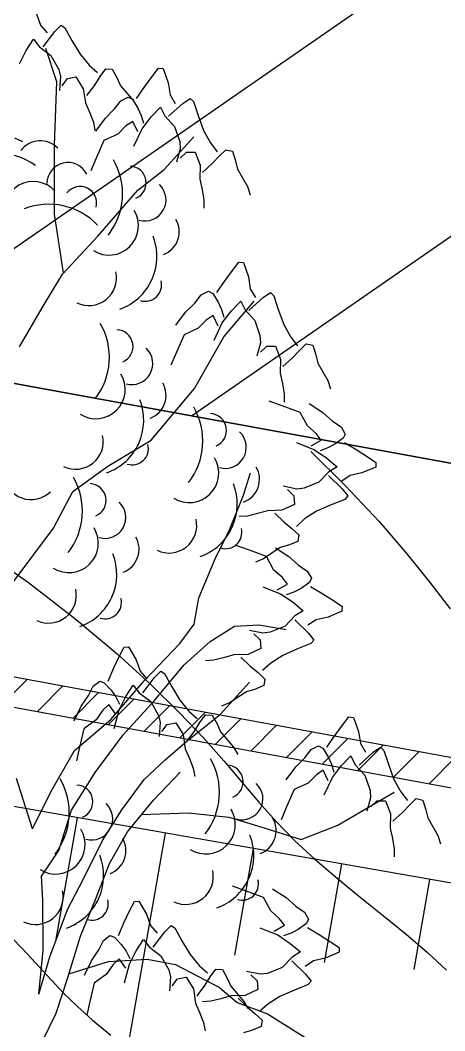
# Model space of a CAD drawing. Header units: millimetres. Extents: x 524954 to 526204, y 9523489 to 9524010.
# Drawn here: x 525950.52 to 525954.08, y 9523756.27 to 9523764.73 of the extents above; entities that cross this region are included whole.
import ezdxf

# ---------------------------------------------------------------- set-up
doc = ezdxf.new("R2010")
doc.units = ezdxf.units.MM
doc.linetypes.add('ACAD_ISO12W100', pattern=[21, 12, -3, 0, -3, 0, -3])
for name, color, linetype in [('Arbre', 34, 'ACAD_ISO12W100'), ('Bati', 6, 'Continuous'), ('Bati_H', 1, 'Continuous'), ('Cloture', 7, 'Continuous'), ('CN_01_00', 3, 'Continuous'), ('CN_02_00', 4, 'Continuous'), ('Haut_Talus', 30, 'Continuous'), ('Murs', 1, 'Continuous'), ('Talus', 2, 'Continuous')]:
    doc.layers.add(name, color=color, linetype=linetype)

# ---------------------------------------------------------------- blocks, each defined once
blk = doc.blocks.new('v088')
at = {"color": 3, "linetype": 'Continuous'}
for p, q in [((0.1184, 12.2906), (0.1522, 12.1952)), ((0.1522, 12.1952), (0.2074, 12.1313)), ((0.2717, 12.1435), (0.3242, 12.1966)), ((0.3242, 12.1966), (0.3557, 12.1751)), ((0.1746, 12.0155), (0.2717, 12.1435)), ((0.3557, 12.1751), (0.415, 12.0689)), ((0.0317, 11.9844), (0.0922, 12.0781)), ((0.0922, 12.0781), (0.1437, 12.0135)), ((0.415, 12.0689), (0.4841, 11.9528)), ((-0.0252, 11.8718), (0.0317, 11.9844)), ((0.1437, 12.0135), (0.2395, 11.9416)), ((0.2395, 11.9416), (0.3048, 11.8248)), ((0.4841, 11.9528), (0.5601, 11.8616)), ((0.5601, 11.8616), (0.6304, 11.8005)), ((0.3048, 11.8248), (0.32, 11.7651)), ((0.32, 11.7651), (0.3106, 11.6498)), ((0.6075, 11.6944), (0.6527, 11.7656)), ((0.6527, 11.7656), (0.6994, 11.8293)), ((0.6994, 11.8293), (0.7544, 11.828)), ((0.7544, 11.828), (0.796, 11.7537)), ((1.027, 11.683), (1.0886, 11.7676)), ((1.0886, 11.7676), (1.1424, 11.8368)), ((1.1424, 11.8368), (1.1809, 11.833)), ((1.1809, 11.833), (1.2232, 11.7138)), ((0.3344, 11.6895), (0.378, 11.7487)), ((0.378, 11.7487), (0.4498, 11.7623)), ((0.4498, 11.7623), (0.5114, 11.6644)), ((0.5418, 11.6075), (0.6075, 11.6944)), ((0.796, 11.7537), (0.824, 11.6885)), ((0.824, 11.6885), (0.9344, 11.5607)), ((0.9578, 11.583), (1.027, 11.683)), ((1.2232, 11.7138), (1.2386, 11.6137)), ((0.5114, 11.6644), (0.5299, 11.5465)), ((0.827, 11.5637), (0.8886, 11.5945)), ((0.8886, 11.5945), (0.9232, 11.5753)), ((1.2386, 11.6137), (1.2809, 11.5407)), ((0.5299, 11.5465), (0.5653, 11.4632)), ((0.7732, 11.4945), (0.827, 11.5637)), ((0.9232, 11.5753), (0.9693, 11.5022)), ((0.9344, 11.5607), (0.97, 11.497)), ((1.0809, 11.4291), (1.1578, 11.5099)), ((1.1578, 11.5099), (1.1963, 11.4368)), ((1.2271, 11.433), (1.3463, 11.5407)), ((1.3463, 11.5407), (1.4079, 11.583)), ((1.4079, 11.583), (1.4348, 11.556)), ((1.4348, 11.556), (1.4733, 11.4406)), ((0.5653, 11.4632), (0.5962, 11.3829)), ((0.6962, 11.4176), (0.7732, 11.4945)), ((0.9693, 11.5022), (0.9963, 11.4406)), ((0.9963, 11.4406), (1.0155, 11.3753)), ((1.004, 11.3291), (1.0809, 11.4291)), ((1.1963, 11.4368), (1.2771, 11.3483)), ((1.4733, 11.4406), (1.5194, 11.3137)), ((0.5962, 11.3829), (0.6091, 11.3149)), ((0.6155, 11.3099), (0.6962, 11.4176)), ((0.8693, 11.3522), (0.8001, 11.2829)), ((0.927, 11.3906), (0.8693, 11.3522)), ((0.9693, 11.3022), (0.927, 11.3906)), ((1.2771, 11.3483), (1.3194, 11.2214)), ((0.8001, 11.2829), (0.6847, 11.2291)), ((0.9347, 11.1829), (1.004, 11.3291)), ((1.5194, 11.3137), (1.5771, 11.2099)), ((-0.0648, 11.2537), (0.0014, 11.223)), ((0.6847, 11.2291), (0.6193, 11.0829)), ((1.3194, 11.2214), (1.3232, 11.1598)), ((1.5771, 11.2099), (1.6348, 11.1368)), ((1.3232, 11.1598), (1.2925, 11.0483)), ((1.3232, 11.0829), (1.3771, 11.1329)), ((1.3771, 11.1329), (1.4502, 11.1329)), ((1.4502, 11.1329), (1.4925, 11.0252)), ((1.5925, 11.0368), (1.6502, 11.0983)), ((1.6502, 11.0983), (1.7079, 11.1522)), ((1.7079, 11.1522), (1.7617, 11.1406)), ((1.7617, 11.1406), (1.7887, 11.0598)), ((0.6193, 11.0829), (0.5731, 10.9752)), ((1.4925, 11.0252), (1.4886, 10.906)), ((1.5117, 10.9637), (1.5925, 11.0368)), ((1.7887, 11.0598), (1.8041, 10.9906)), ((1.8041, 10.9906), (1.8887, 10.8444)), ((1.4886, 10.906), (1.5079, 10.8175)), ((1.8887, 10.8444), (1.9118, 10.7752)), ((1.5079, 10.8175), (1.5233, 10.7329)), ((1.5233, 10.7329), (1.5233, 10.6636)), ((1.7617, 10.1424), (1.8156, 10.2117)), ((1.8156, 10.2117), (1.8541, 10.2078)), ((1.8541, 10.2078), (1.8964, 10.0886)), ((1.7002, 10.0578), (1.7617, 10.1424)), ((1.8964, 10.0886), (1.9118, 9.9886)), ((1.631, 9.9578), (1.7002, 10.0578)), ((1.9118, 9.9886), (1.9541, 9.9155)), ((1.4463, 9.8693), (1.5002, 9.9386)), ((1.5002, 9.9386), (1.5617, 9.9693)), ((1.5617, 9.9693), (1.5963, 9.9501)), ((1.5963, 9.9501), (1.6425, 9.877)), ((1.9002, 9.8078), (2.0195, 9.9155)), ((2.0195, 9.9155), (2.081, 9.9578)), ((2.081, 9.9578), (2.1079, 9.9309)), ((2.1079, 9.9309), (2.1464, 9.8155)), ((1.3694, 9.7924), (1.4463, 9.8693)), ((1.6425, 9.877), (1.6694, 9.8155)), ((1.7541, 9.8039), (1.831, 9.8847)), ((1.831, 9.8847), (1.8695, 9.8116)), ((1.2886, 9.6847), (1.3694, 9.7924)), ((1.6002, 9.7655), (1.5425, 9.727)), ((1.6425, 9.677), (1.6002, 9.7655)), ((1.6694, 9.8155), (1.6887, 9.7501)), ((1.6771, 9.7039), (1.7541, 9.8039)), ((1.8695, 9.8116), (1.9502, 9.7232)), ((2.1464, 9.8155), (2.1926, 9.6885)), ((1.4733, 9.6578), (1.3579, 9.6039)), ((1.5425, 9.727), (1.4733, 9.6578)), ((1.6079, 9.5578), (1.6771, 9.7039)), ((1.9502, 9.7232), (1.9925, 9.5962)), ((2.1926, 9.6885), (2.2503, 9.5847)), ((1.3579, 9.6039), (1.2925, 9.4577)), ((1.9925, 9.5962), (1.9964, 9.5347)), ((2.2503, 9.5847), (2.308, 9.5116)), ((1.9964, 9.5347), (1.9656, 9.4231)), ((1.9964, 9.4577), (2.0502, 9.5077)), ((2.0502, 9.5077), (2.1233, 9.5077)), ((2.1233, 9.5077), (2.1656, 9.4)), ((2.3233, 9.4731), (2.381, 9.527)), ((2.381, 9.527), (2.4349, 9.5154)), ((2.4349, 9.5154), (2.4618, 9.4347)), ((1.2925, 9.4577), (1.2463, 9.35)), ((2.1656, 9.4), (2.1618, 9.2808)), ((2.1849, 9.3385), (2.2657, 9.4116)), ((2.2657, 9.4116), (2.3233, 9.4731)), ((2.4618, 9.4347), (2.4772, 9.3654)), ((2.4772, 9.3654), (2.5618, 9.2193)), ((2.1618, 9.2808), (2.181, 9.1923)), ((2.181, 9.1923), (2.1964, 9.1077)), ((2.5618, 9.2193), (2.5849, 9.15)), ((2.1964, 9.1077), (2.1964, 9.0385)), ((2.1801, 9.009), (2.0697, 9.0483)), ((2.3301, 8.953), (2.1801, 9.009)), ((2.4064, 9.0272), (2.519, 8.9533)), ((2.3912, 8.8412), (2.3301, 8.953)), ((2.519, 8.9533), (2.6006, 8.8814)), ((2.4646, 8.7765), (2.3912, 8.8412)), ((2.6006, 8.8814), (2.6731, 8.832)), ((2.6731, 8.832), (2.7077, 8.7725)), ((2.421, 8.6735), (2.5067, 8.7213)), ((2.5067, 8.7213), (2.4646, 8.7765)), ((2.6907, 8.7368), (2.6207, 8.6861)), ((2.7077, 8.7725), (2.6907, 8.7368)), ((2.2998, 8.7005), (2.4501, 8.6406)), ((2.4501, 8.6406), (2.5548, 8.5702)), ((2.5609, 8.6554), (2.4969, 8.632)), ((2.6207, 8.6861), (2.5609, 8.6554)), ((2.7005, 8.7027), (2.8047, 8.6399)), ((2.8047, 8.6399), (2.8931, 8.5838)), ((2.5548, 8.5702), (2.6402, 8.4985)), ((2.8931, 8.5838), (2.9656, 8.5345)), ((2.6402, 8.4985), (2.5697, 8.4555)), ((2.9641, 8.4958), (2.8478, 8.4461)), ((2.9656, 8.5345), (2.9641, 8.4958)), ((2.5697, 8.4555), (2.4865, 8.3693)), ((2.5678, 8.4245), (2.6828, 8.3123)), ((2.749, 8.4244), (2.6787, 8.3776)), ((2.8478, 8.4461), (2.749, 8.4244)), ((2.3013, 8.3113), (2.188, 8.335)), ((2.2245, 8.3065), (2.2778, 8.2559)), ((2.3625, 8.3191), (2.3013, 8.3113)), ((2.4865, 8.3693), (2.3625, 8.3191)), ((2.6828, 8.3123), (2.7289, 8.2536)), ((2.2778, 8.2559), (2.2824, 8.183)), ((2.7037, 8.225), (2.591, 8.1793)), ((2.7289, 8.2536), (2.7037, 8.225)), ((2.0584, 8.1303), (1.9713, 8.1055)), ((2.1776, 8.1339), (2.0584, 8.1303)), ((2.2824, 8.183), (2.1776, 8.1339)), ((2.4672, 8.1253), (2.3672, 8.0611)), ((2.591, 8.1793), (2.4672, 8.1253)), ((1.8878, 8.0848), (1.8187, 8.0804)), ((1.9713, 8.1055), (1.8878, 8.0848)), ((2.1174, 8.1109), (2.1954, 8.0349)), ((2.3672, 8.0611), (2.2979, 7.9989)), ((2.1954, 8.0349), (2.2605, 7.9811)), ((2.2605, 7.9811), (2.3179, 7.927)), ((2.3098, 7.8725), (2.2308, 7.8405)), ((2.3179, 7.927), (2.3098, 7.8725)), ((1.8965, 7.8022), (1.7861, 7.8414)), ((2.0465, 7.7461), (1.8965, 7.8022)), ((2.1627, 7.8208), (2.0222, 7.7271)), ((2.1227, 7.8203), (2.2353, 7.7465)), ((2.2308, 7.8405), (2.1627, 7.8208)), ((2.0222, 7.7271), (1.9545, 7.6997)), ((2.1075, 7.6343), (2.0465, 7.7461)), ((2.2353, 7.7465), (2.3169, 7.6746)), ((2.1809, 7.5696), (2.1075, 7.6343)), ((2.3169, 7.6746), (2.3894, 7.6252)), ((2.3894, 7.6252), (2.424, 7.5657)), ((2.223, 7.5144), (2.1809, 7.5696)), ((2.424, 7.5657), (2.407, 7.5299)), ((2.0162, 7.4937), (2.1664, 7.4338)), ((2.1373, 7.4666), (2.223, 7.5144)), ((2.2772, 7.4485), (2.2132, 7.4252)), ((2.337, 7.4793), (2.2772, 7.4485)), ((2.407, 7.5299), (2.337, 7.4793)), ((2.4169, 7.4959), (2.521, 7.4331)), ((2.1664, 7.4338), (2.2711, 7.3633)), ((2.2711, 7.3633), (2.3565, 7.2916)), ((2.521, 7.4331), (2.6094, 7.377)), ((2.6094, 7.377), (2.6819, 7.3276)), ((2.3565, 7.2916), (2.286, 7.2486)), ((2.6805, 7.289), (2.5641, 7.2392)), ((2.6819, 7.3276), (2.6805, 7.289)), ((2.286, 7.2486), (2.2028, 7.1624)), ((2.2841, 7.2177), (2.3991, 7.1055)), ((2.4653, 7.2176), (2.395, 7.1707)), ((2.5641, 7.2392), (2.4653, 7.2176)), ((2.0176, 7.1045), (1.9044, 7.1282)), ((2.0788, 7.1122), (2.0176, 7.1045)), ((2.2028, 7.1624), (2.0788, 7.1122)), ((1.9408, 7.0996), (1.9941, 7.049)), ((1.9941, 7.049), (1.9988, 6.9761)), ((2.3991, 7.1055), (2.4452, 7.0467)), ((2.4452, 7.0467), (2.4201, 7.0181)), ((0.8128, 6.9092), (0.8527, 6.9872)), ((0.8527, 6.9872), (0.8913, 6.9906)), ((0.8913, 6.9906), (0.9551, 6.8814)), ((1.9988, 6.9761), (1.8939, 6.9271)), ((2.3073, 6.9725), (2.1835, 6.9184)), ((2.4201, 7.0181), (2.3073, 6.9725)), ((0.7681, 6.8145), (0.8128, 6.9092)), ((0.9551, 6.8814), (0.9888, 6.786)), ((1.6041, 6.8779), (1.535, 6.8736)), ((1.6876, 6.8986), (1.6041, 6.8779)), ((1.7747, 6.9234), (1.6876, 6.8986)), ((1.8939, 6.9271), (1.7747, 6.9234)), ((1.8337, 6.904), (1.9118, 6.828)), ((2.1835, 6.9184), (2.0835, 6.8543)), ((0.7187, 6.7034), (0.7681, 6.8145)), ((0.9888, 6.786), (1.0441, 6.7221)), ((1.1083, 6.7343), (1.1609, 6.7873)), ((1.1609, 6.7873), (1.1923, 6.7659)), ((1.9118, 6.828), (1.9768, 6.7743)), ((1.9768, 6.7743), (2.0342, 6.7201)), ((2.0835, 6.8543), (2.0142, 6.7921)), ((0.5938, 6.6601), (0.6485, 6.7018)), ((0.6485, 6.7018), (0.6861, 6.6893)), ((0.6861, 6.6893), (0.7451, 6.6262)), ((1.0112, 6.6062), (1.1083, 6.7343)), ((1.1923, 6.7659), (1.2517, 6.6597)), ((2.0342, 6.7201), (2.0261, 6.6656)), ((0.5538, 6.582), (0.5938, 6.6601)), ((0.7451, 6.6262), (0.7831, 6.5707)), ((0.8684, 6.5752), (0.9289, 6.6689)), ((0.9289, 6.6689), (0.9803, 6.6043)), ((0.9803, 6.6043), (1.0762, 6.5324)), ((1.2517, 6.6597), (1.3207, 6.5436)), ((1.879, 6.6139), (1.7385, 6.5203)), ((1.9472, 6.6337), (1.879, 6.6139)), ((2.0261, 6.6656), (1.9472, 6.6337)), ((0.4926, 6.4921), (0.5538, 6.582)), ((0.7831, 6.5707), (0.8142, 6.5101)), ((0.8114, 6.4626), (0.8684, 6.5752)), ((1.0762, 6.5324), (1.1414, 6.4156)), ((1.3207, 6.5436), (1.3968, 6.4523)), ((1.7385, 6.5203), (1.6708, 6.4929)), ((0.4333, 6.3712), (0.4926, 6.4921)), ((0.6749, 6.4601), (0.6198, 6.3792)), ((0.7244, 6.5087), (0.6749, 6.4601)), ((0.7824, 6.4297), (0.7244, 6.5087)), ((0.7707, 6.306), (0.8114, 6.4626)), ((1.3968, 6.4523), (1.4671, 6.3913)), ((0.6198, 6.3792), (0.5164, 6.3047)), ((1.1414, 6.4156), (1.1567, 6.3559)), ((1.1567, 6.3559), (1.1472, 6.2405)), ((1.2146, 6.3394), (1.2864, 6.3531)), ((1.2864, 6.3531), (1.3481, 6.2552)), ((1.4442, 6.2852), (1.4894, 6.3564)), ((1.4894, 6.3564), (1.536, 6.4201)), ((1.536, 6.4201), (1.5911, 6.4188)), ((1.5911, 6.4188), (1.6326, 6.3444)), ((2.6849, 6.3343), (2.7388, 6.4036)), ((2.7388, 6.4036), (2.7772, 6.3997)), ((2.7772, 6.3997), (2.8196, 6.2805)), ((0.5164, 6.3047), (0.4795, 6.1489)), ((1.171, 6.2803), (1.2146, 6.3394)), ((1.3784, 6.1983), (1.4442, 6.2852)), ((1.6326, 6.3444), (1.6606, 6.2793)), ((1.6606, 6.2793), (1.771, 6.1515)), ((2.6234, 6.2497), (2.6849, 6.3343)), ((2.8196, 6.2805), (2.8349, 6.1805)), ((1.3481, 6.2552), (1.3665, 6.1373)), ((2.5541, 6.1497), (2.6234, 6.2497)), ((2.8349, 6.1805), (2.8773, 6.1074)), ((0.4795, 6.1489), (0.4542, 6.0345)), ((1.3665, 6.1373), (1.4019, 6.054)), ((1.771, 6.1515), (1.8066, 6.0878)), ((2.3695, 6.0612), (2.4234, 6.1305)), ((2.4234, 6.1305), (2.4849, 6.1612)), ((2.4849, 6.1612), (2.5195, 6.142)), ((2.5195, 6.142), (2.5657, 6.0689)), ((2.8234, 5.9997), (2.9427, 6.1074)), ((2.9427, 6.1074), (3.0042, 6.1497)), ((3.0042, 6.1497), (3.0311, 6.1228)), ((3.0311, 6.1228), (3.0696, 6.0074)), ((1.4019, 6.054), (1.4328, 5.9737)), ((2.2926, 5.9843), (2.3695, 6.0612)), ((2.5657, 6.0689), (2.5926, 6.0074)), ((2.6772, 5.9958), (2.7542, 6.0766)), ((2.7542, 6.0766), (2.7926, 6.0035)), ((1.4328, 5.9737), (1.4458, 5.9057)), ((2.2118, 5.8766), (2.2926, 5.9843)), ((2.5234, 5.9574), (2.4657, 5.9189)), ((2.5657, 5.8689), (2.5234, 5.9574)), ((2.5926, 6.0074), (2.6118, 5.942)), ((2.6003, 5.8958), (2.6772, 5.9958)), ((2.7926, 6.0035), (2.8734, 5.9151)), ((3.0696, 6.0074), (3.1158, 5.8804)), ((2.3964, 5.8497), (2.281, 5.7958)), ((2.4657, 5.9189), (2.3964, 5.8497)), ((2.5311, 5.7497), (2.6003, 5.8958)), ((2.8734, 5.9151), (2.9157, 5.7881)), ((3.1158, 5.8804), (3.1734, 5.7766)), ((2.281, 5.7958), (2.2156, 5.6496)), ((2.9157, 5.7881), (2.9196, 5.7266)), ((3.1734, 5.7766), (3.2311, 5.7035)), ((2.9196, 5.7266), (2.8888, 5.615)), ((2.9196, 5.6496), (2.9734, 5.6996)), ((2.9734, 5.6996), (3.0465, 5.6996)), ((3.0465, 5.6996), (3.0888, 5.5919)), ((3.2465, 5.665), (3.3042, 5.7189)), ((3.3042, 5.7189), (3.3581, 5.7073)), ((3.3581, 5.7073), (3.385, 5.6266)), ((2.2156, 5.6496), (2.1695, 5.5419)), ((3.0888, 5.5919), (3.085, 5.4727)), ((3.1081, 5.5304), (3.1888, 5.6035)), ((3.1888, 5.6035), (3.2465, 5.665)), ((3.385, 5.6266), (3.4004, 5.5573)), ((3.4004, 5.5573), (3.485, 5.4112)), ((3.085, 5.4727), (3.1042, 5.3842)), ((3.1042, 5.3842), (3.1196, 5.2996)), ((3.485, 5.4112), (3.5081, 5.3419)), ((3.1196, 5.2996), (3.1196, 5.2304)), ((1.8724, 4.9461), (1.762, 4.9854)), ((2.0224, 4.89), (1.8724, 4.9461)), ((2.0987, 4.9642), (2.2113, 4.8904)), ((0.8993, 4.7791), (0.9393, 4.8572)), ((0.9393, 4.8572), (0.9778, 4.8606)), ((0.9778, 4.8606), (1.0416, 4.7513)), ((2.0834, 4.7783), (2.0224, 4.89)), ((2.2113, 4.8904), (2.2929, 4.8185)), ((0.8546, 4.6845), (0.8993, 4.7791)), ((1.0416, 4.7513), (1.0754, 4.656)), ((2.1569, 4.7135), (2.0834, 4.7783)), ((2.2929, 4.8185), (2.3654, 4.7691)), ((2.3654, 4.7691), (2.4, 4.7096)), ((0.8053, 4.5733), (0.8546, 4.6845)), ((1.0754, 4.656), (1.1306, 4.592)), ((1.1948, 4.6042), (1.2474, 4.6573)), ((1.2474, 4.6573), (1.2789, 4.6359)), ((2.1133, 4.6106), (2.1989, 4.6584)), ((2.1989, 4.6584), (2.1569, 4.7135)), ((2.383, 4.6739), (2.3129, 4.6232)), ((2.4, 4.7096), (2.383, 4.6739)), ((0.6804, 4.53), (0.7351, 4.5718)), ((0.7351, 4.5718), (0.7727, 4.5593)), ((1.0978, 4.4762), (1.1948, 4.6042)), ((1.2789, 4.6359), (1.3382, 4.5297)), ((1.9921, 4.6376), (2.1424, 4.5777)), ((2.1424, 4.5777), (2.247, 4.5072)), ((2.2532, 4.5924), (2.1892, 4.5691)), ((2.3129, 4.6232), (2.2532, 4.5924)), ((2.3928, 4.6398), (2.497, 4.577)), ((2.497, 4.577), (2.5853, 4.5209)), ((0.6404, 4.452), (0.6804, 4.53)), ((0.7727, 4.5593), (0.8317, 4.4961)), ((0.8317, 4.4961), (0.8696, 4.4407)), ((0.9549, 4.4451), (1.0154, 4.5388)), ((1.0154, 4.5388), (1.0668, 4.4742)), ((1.3382, 4.5297), (1.4072, 4.4136)), ((2.247, 4.5072), (2.3325, 4.4356)), ((2.5853, 4.5209), (2.6578, 4.4715)), ((0.5791, 4.362), (0.6404, 4.452)), ((0.8696, 4.4407), (0.9007, 4.38)), ((0.898, 4.3325), (0.9549, 4.4451)), ((1.0668, 4.4742), (1.1627, 4.4024)), ((1.1627, 4.4024), (1.228, 4.2856)), ((1.4072, 4.4136), (1.4833, 4.3223)), ((2.3325, 4.4356), (2.262, 4.3926)), ((2.6564, 4.4329), (2.5401, 4.3831)), ((2.6578, 4.4715), (2.6564, 4.4329)), ((0.5199, 4.2411), (0.5791, 4.362)), ((0.7614, 4.3301), (0.7063, 4.2491)), ((0.8109, 4.3786), (0.7614, 4.3301)), ((0.869, 4.2996), (0.8109, 4.3786)), ((0.8572, 4.176), (0.898, 4.3325)), ((1.4833, 4.3223), (1.5536, 4.2613)), ((2.262, 4.3926), (2.1788, 4.3064)), ((2.2601, 4.3616), (2.3751, 4.2494)), ((2.4412, 4.3615), (2.371, 4.3146)), ((2.5401, 4.3831), (2.4412, 4.3615)), ((0.7063, 4.2491), (0.603, 4.1747)), ((1.228, 4.2856), (1.2432, 4.2258)), ((1.5759, 4.2264), (1.6226, 4.29)), ((1.6226, 4.29), (1.6776, 4.2887)), ((1.6776, 4.2887), (1.7191, 4.2144)), ((1.9936, 4.2484), (1.8803, 4.2721)), ((1.9168, 4.2436), (1.9701, 4.193)), ((2.0548, 4.2561), (1.9936, 4.2484)), ((2.1788, 4.3064), (2.0548, 4.2561)), ((2.3751, 4.2494), (2.4212, 4.1906)), ((0.603, 4.1747), (0.566, 4.0189)), ((1.2432, 4.2258), (1.2338, 4.1105)), ((1.2576, 4.1502), (1.3011, 4.2094)), ((1.3011, 4.2094), (1.373, 4.223)), ((1.373, 4.223), (1.4346, 4.1251)), ((1.465, 4.0683), (1.5307, 4.1551)), ((1.5307, 4.1551), (1.5759, 4.2264)), ((1.7191, 4.2144), (1.7472, 4.1493)), ((1.7472, 4.1493), (1.8576, 4.0214)), ((1.9701, 4.193), (1.9747, 4.12)), ((2.396, 4.1621), (2.2833, 4.1164)), ((2.4212, 4.1906), (2.396, 4.1621)), ((1.4346, 4.1251), (1.4531, 4.0073)), ((1.7506, 4.0673), (1.6636, 4.0426)), ((1.8699, 4.071), (1.7506, 4.0673)), ((1.9747, 4.12), (1.8699, 4.071)), ((2.1595, 4.0623), (2.0595, 3.9982)), ((2.2833, 4.1164), (2.1595, 4.0623)), ((0.566, 4.0189), (0.5407, 3.9045)), ((1.4531, 4.0073), (1.4885, 3.9239)), ((1.5801, 4.0219), (1.511, 4.0175)), ((1.6636, 4.0426), (1.5801, 4.0219)), ((1.8097, 4.0479), (1.8877, 3.9719)), ((1.8576, 4.0214), (1.8932, 3.9577)), ((2.0595, 3.9982), (1.9902, 3.936)), ((1.4885, 3.9239), (1.5194, 3.8437)), ((1.8877, 3.9719), (1.9528, 3.9182)), ((1.9528, 3.9182), (2.0102, 3.864)), ((1.5194, 3.8437), (1.5323, 3.7756)), ((2.002, 3.8096), (1.9231, 3.7776)), ((2.0102, 3.864), (2.002, 3.8096)), ((1.9231, 3.7776), (1.855, 3.7579))]:
    blk.add_line(p, q, dxfattribs=at)
at = {"linetype": 'Continuous'}
for p, q in [((0.2897, 11.7219), (0.1969, 11.9998)), ((0.2697, 11.1929), (0.2897, 11.7219)), ((1.1882, 10.9882), (1.4374, 11.2608)), ((0.2693, 10.6145), (0.2697, 11.1929)), ((0.9679, 10.8157), (1.1882, 10.9882)), ((0.6339, 10.4293), (0.9679, 10.8157)), ((0.3448, 10.1217), (0.2693, 10.6145)), ((0.3358, 10.1122), (0.6339, 10.4293)), ((0.1676, 9.8288), (0.3358, 10.1122)), ((-0.0246, 9.5014), (0.1676, 9.8288)), ((1.6901, 9.587), (1.945, 9.8846)), ((1.4442, 9.1527), (1.6901, 9.587)), ((1.08, 8.7222), (1.4442, 9.1527)), ((0.7177, 8.5032), (1.08, 8.7222)), ((0.4236, 8.2918), (0.7177, 8.5032)), ((1.8546, 8.2596), (1.9129, 8.4473)), ((0.2621, 7.9837), (0.4236, 8.2918)), ((1.7363, 7.971), (1.8546, 8.2596)), ((-0.0934, 7.5087), (0.2621, 7.9837)), ((1.617, 7.726), (1.7363, 7.971)), ((1.4808, 7.3998), (1.617, 7.726)), ((1.4418, 7.1813), (1.4808, 7.3998)), ((1.3209, 7.0171), (1.4418, 7.1813)), ((1.5755, 7.0348), (1.778, 7.1634)), ((1.778, 7.1634), (1.983, 7.1739)), ((1.983, 7.1739), (2.2139, 7.1352)), ((1.3557, 6.8374), (1.5755, 7.0348)), ((1.0227, 6.7061), (1.3209, 7.0171)), ((1.107, 6.54), (1.3557, 6.8374)), ((0.7433, 6.3831), (1.0227, 6.7061)), ((1.6628, 6.4272), (1.906, 6.6935)), ((0.8455, 6.2546), (1.107, 6.54)), ((0.4379, 6.1217), (0.7433, 6.3831)), ((1.3814, 6.2037), (1.6628, 6.4272)), ((0.6096, 5.9388), (0.8455, 6.2546)), ((1.1982, 6.0444), (1.3814, 6.2037)), ((0.2399, 5.7756), (0.4379, 6.1217)), ((1.0213, 5.879), (1.1982, 6.0444)), ((0.4109, 5.6237), (0.6096, 5.9388)), ((1.0995, 5.7065), (1.3247, 5.9413)), ((0.0846, 5.4676), (-0.0486, 5.8877)), ((0.8338, 5.6263), (1.0213, 5.879)), ((0.0846, 5.4676), (0.2399, 5.7756)), ((2.6462, 5.4963), (3.1193, 5.7735)), ((0.8812, 5.4407), (1.0995, 5.7065)), ((0.3061, 5.2857), (0.4109, 5.6237)), ((0.6713, 5.3679), (0.8338, 5.6263)), ((1.0006, 5.5861), (1.394, 5.6007)), ((1.394, 5.6007), (1.7306, 5.5642)), ((1.7306, 5.5642), (1.9997, 5.4827)), ((0.7312, 5.1764), (0.8812, 5.4407)), ((1.9997, 5.4827), (2.3377, 5.3779)), ((2.3377, 5.3779), (2.6462, 5.4963)), ((0.5102, 5.0412), (0.6713, 5.3679)), ((0.1613, 5.0712), (0.3061, 5.2857)), ((0.6191, 4.888), (0.7312, 5.1764)), ((0.1717, 4.8724), (0.1613, 5.0712)), ((0.3786, 4.7897), (0.5102, 5.0412)), ((0.1743, 4.4496), (0.1717, 4.8724)), ((0.489, 4.5681), (0.6191, 4.888)), ((0.2314, 4.3948), (0.3786, 4.7897)), ((0.3841, 4.2301), (0.489, 4.5681)), ((0.1384, 4.0819), (0.1743, 4.4496)), ((0.1384, 4.0819), (0.2314, 4.3948)), ((0.3911, 4.2526), (0.7235, 4.3553)), ((0.7235, 4.3553), (1.0465, 4.3745)), ((1.0465, 4.3745), (1.2838, 4.3297)), ((1.2838, 4.3297), (1.6547, 4.1385)), ((0.2848, 3.9233), (0.3841, 4.2301)), ((1.6547, 4.1385), (1.8004, 4.0109)), ((1.8004, 4.0109), (2.0573, 3.9168)), ((0.1177, 3.584), (0.2848, 3.9233)), ((2.0573, 3.9168), (2.4606, 3.664))]:
    blk.add_line(p, q, dxfattribs=at)
at = {"color": 3, "linetype": 'Continuous'}
for centre, major_axis, start_param, end_param in [((0.1501, 11.0237), (0.1445, 0.1445), 6.263619, 7.998733), ((-0.1756, 10.6509), (0.3298, 0.3298), 0.12682, 1.733702), ((0.3829, 10.8698), (-0.1246, 0.1246), 4.396235, 7.060094), ((0.2754, 10.7857), (0.3995, 0.3995), 4.836335, 6.022049), ((0.8987, 10.8757), (0.099, 0.099), 4.31771, 7.031286), ((0.0911, 10.6412), (0.1741, 0.1741), 6.236163, 8.918901), ((0.4834, 10.7051), (-0.099, 0.099), 3.680741, 6.394318), ((1.0287, 10.7332), (-0.1246, 0.1246), 2.081137, 4.744996), ((0.2226, 10.1318), (-0.3995, 0.3995), 4.689978, 5.875693), ((0.7276, 10.5169), (-0.1741, 0.1741), 1.793126, 4.475865), ((1.1114, 10.4666), (-0.1445, 0.1445), 2.713295, 4.448408), ((0.6623, 10.2582), (-0.3298, 0.3298), 2.69514, 4.302022), ((0.5573, 10.0804), (0.1641, 0.1641), 3.478918, 5.717341), ((1.0314, 10.0206), (0.0964, 0.0964), 3.62262, 5.745019), ((0.1648, 9.4153), (0.3995, 0.3995), 4.836335, 6.022049), ((0.7881, 9.5054), (-0.099, 0.099), 2.746913, 5.46049), ((0.9181, 9.3628), (0.1246, 0.1246), 3.651933, 6.315792), ((0.617, 9.1466), (-0.1741, 0.1741), 1.793126, 4.475865), ((1.0008, 9.0963), (-0.1445, 0.1445), 2.713295, 4.448408), ((0.5518, 8.8878), (-0.3298, 0.3298), 2.69514, 4.302022), ((0.9486, 8.7133), (-0.3995, 0.3995), 3.265538, 4.451253), ((1.5719, 8.8034), (0.099, 0.099), 4.31771, 7.031286), ((0.4467, 8.71), (-0.1641, 0.1641), 1.908121, 4.146545), ((1.7019, 8.6608), (0.1246, 0.1246), 3.651933, 6.315792), ((0.9208, 8.6502), (0.0964, 0.0964), 3.62262, 5.745019), ((1.4008, 8.4446), (0.1741, 0.1741), 3.363922, 6.046661), ((1.7845, 8.3943), (-0.1445, 0.1445), 2.713295, 4.448408), ((0.0741, 8.4554), (0.1641, 0.1641), 2.463212, 4.701636), ((-0.0612, 8.1267), (-0.3995, 0.3995), 3.265538, 4.451253), ((0.5622, 8.2168), (0.099, 0.099), 4.31771, 7.031286), ((1.3355, 8.1858), (-0.3298, 0.3298), 2.69514, 4.302022), ((0.6922, 8.0742), (-0.1246, 0.1246), 2.081137, 4.744996), ((1.2305, 8.008), (0.1641, 0.1641), 3.478918, 5.717341), ((0.391, 7.858), (0.1741, 0.1741), 3.363922, 6.046661), ((1.7045, 7.9482), (-0.0964, 0.0964), 2.051824, 4.174223), ((0.7748, 7.8077), (-0.1445, 0.1445), 2.713295, 4.448408), ((0.3258, 7.5992), (0.3298, 0.3298), 4.265936, 5.872819), ((0.2207, 7.4214), (0.1641, 0.1641), 3.478918, 5.717341), ((0.6948, 7.3616), (-0.0964, 0.0964), 2.051824, 4.174223), ((1.088, 5.7707), (-0.3995, 0.3995), 3.265538, 4.451253), ((1.7113, 5.8608), (0.099, 0.099), 4.31771, 7.031286), ((-0.1718, 5.6024), (0.3995, 0.3995), 4.836335, 6.022049), ((1.8413, 5.7182), (-0.1246, 0.1246), 2.081137, 4.744996), ((0.4516, 5.6925), (0.099, 0.099), 4.31771, 7.031286), ((0.5816, 5.5499), (0.1246, 0.1246), 3.651933, 6.315792), ((1.5402, 5.502), (0.1741, 0.1741), 3.363922, 6.046661), ((1.924, 5.4517), (-0.1445, 0.1445), 2.713295, 4.448408), ((0.2804, 5.3337), (0.1741, 0.1741), 3.363922, 6.046661), ((0.6642, 5.2834), (-0.1445, 0.1445), 2.713295, 4.448408), ((1.4749, 5.2432), (0.3298, 0.3298), 4.265936, 5.872819), ((0.2152, 5.0749), (-0.3298, 0.3298), 2.69514, 4.302022), ((1.3699, 5.0654), (-0.1641, 0.1641), 1.908121, 4.146545), ((1.844, 5.0056), (-0.0964, 0.0964), 2.051824, 4.174223), ((0.1101, 4.8971), (-0.1641, 0.1641), 1.908121, 4.146545), ((0.5842, 4.8373), (0.0964, 0.0964), 3.62262, 5.745019)]:
    blk.add_ellipse(centre, major_axis=major_axis, ratio=1, start_param=start_param, end_param=end_param, dxfattribs=at)

msp = doc.modelspace()

# ---------------------------------------------------------------- hatches: boundary and pattern name
at = {"layer": 'Bati_H'}
h = msp.add_hatch(dxfattribs=at)
h.set_pattern_fill('_U', color=256, scale=2, angle=214.66822, style=0, pattern_type=0)
h.set_pattern_definition([(214.668219253, (0, 0), (1.13764682022, -1.6449193635), [])])
h.paths.add_polyline_path([(525955.4602, 9523760.781), (525941.676, 9523763.2939), (525944.009, 9523776.0913), (525956.0419, 9523773.8976), (525955.7484, 9523772.2877), (525957.4997, 9523771.9685), (525957.4997, 9523771.9685)])
at = {"layer": 'Murs'}
h = msp.add_hatch(dxfattribs=at)
h.set_pattern_fill('_U', color=256, scale=0.25, angle=45, style=0, pattern_type=0)
h.set_pattern_definition([(45, (0, 0), (-0.1767766952966, 0.1767766952966), [])])
h.paths.add_polyline_path([(525943.4966, 9523786.4985), (525939.15, 9523761.0624), (525959.5224, 9523757.3125), (525960.6242, 9523764.4308), (525961.4652, 9523772.1982), (525963.0289, 9523784.1466)])
h.paths.add_polyline_path([(525943.7029, 9523786.2219), (525939.438, 9523761.2636), (525959.3147, 9523757.605), (525960.3763, 9523764.4634), (525961.217, 9523772.2278), (525962.7482, 9523783.9286)], flags=0)

# ---------------------------------------------------------------- linework, layer by layer
at = {"layer": 'Bati', "flags": 128}
msp.add_lwpolyline([(525955.4602, 9523760.781), (525941.676, 9523763.2939), (525944.009, 9523776.0913), (525956.0419, 9523773.8976), (525955.7484, 9523772.2877), (525957.4997, 9523771.9685), (525957.4997, 9523771.9685)], close=True, dxfattribs=at)
at = {"layer": 'Cloture', "flags": 128}
for points in [[(525943.4966, 9523786.4985), (525939.15, 9523761.0624), (525959.5224, 9523757.3125), (525960.6242, 9523764.4308), (525961.4652, 9523772.1982), (525963.0289, 9523784.1466)], [(525943.7029, 9523786.2219), (525939.438, 9523761.2636), (525959.3147, 9523757.605), (525960.3763, 9523764.4634), (525961.217, 9523772.2278), (525962.7482, 9523783.9286)]]:
    msp.add_lwpolyline(points, close=True, dxfattribs=at)
msp.add_lwpolyline([(525956.0419, 9523773.8976), (525944.009, 9523776.0913), (525941.676, 9523763.2939), (525955.4602, 9523760.781), (525957.4997, 9523771.9685), (525955.7484, 9523772.2877), (525956.0419, 9523773.8976)], dxfattribs=at)
at = {"layer": 'CN_01_00', "flags": 128}
for points, elevation in [([(525952.9582, 9523761.1206), (525953.2471, 9523760.8366), (525953.53, 9523760.5338), (525953.7629, 9523760.263), (525953.9579, 9523760.0202), (525954.1267, 9523759.8014)], 293), ([(525944.8905, 9523758.9264), (525945.7109, 9523758.8292), (525946.4809, 9523758.7246), (525947.1804, 9523758.6057), (525947.7943, 9523758.4674), (525948.3253, 9523758.3126), (525948.7808, 9523758.1458), (525949.168, 9523757.9719), (525949.4943, 9523757.7955), (525949.767, 9523757.6213), (525949.9934, 9523757.4539), (525950.1807, 9523757.2982), (525950.3363, 9523757.1574), (525950.4672, 9523757.0297), (525950.5805, 9523756.9118), (525950.6832, 9523756.8006), (525950.7822, 9523756.6929), (525950.8847, 9523756.5854), (525950.9977, 9523756.475), (525951.1282, 9523756.3584), (525951.281, 9523756.2336)], 291)]:
    msp.add_lwpolyline(points, dxfattribs=dict(at, elevation=elevation))
at = {"layer": 'CN_02_00', "elevation": 292, "flags": 128}
msp.add_lwpolyline([(525950.1341, 9523760.3419), (525950.5889, 9523760.0221), (525950.989, 9523759.7137), (525951.3326, 9523759.4261), (525951.6195, 9523759.1663), (525951.8578, 9523758.9327), (525952.0573, 9523758.7214), (525952.228, 9523758.5285), (525952.3797, 9523758.3502), (525952.5223, 9523758.1825), (525952.6658, 9523758.0215), (525952.82, 9523757.8635), (525952.9922, 9523757.7051), (525953.1785, 9523757.5465), (525953.3726, 9523757.3885), (525953.5678, 9523757.2316), (525953.7578, 9523757.0769), (525953.9361, 9523756.9249), (525954.0961, 9523756.7764)], dxfattribs=at)
at = {"layer": 'Haut_Talus', "flags": 128}
msp.add_lwpolyline([(525967.0779, 9523715.3934), (525969.4178, 9523722.6308), (525959.7745, 9523756.519), (525939.1154, 9523760.1314), (525935.884, 9523761.4852), (525927.7515, 9523762.6111)], dxfattribs=at)
at = {"layer": 'Talus'}
for p, q in [((525950.9974, 9523758.0537), (525950.8168, 9523757.0207)), ((525951.7362, 9523757.9245), (525951.2308, 9523755.034)), ((525952.475, 9523757.7953), (525952.3187, 9523756.9014)), ((525953.2138, 9523757.6662), (525953.0697, 9523756.8417)), ((525953.9526, 9523757.537), (525953.8206, 9523756.7819))]:
    msp.add_line(p, q, dxfattribs=at)

# ---------------------------------------------------------------- block references
at = {"layer": 'Arbre'}
msp.add_blockref('v088', (525950.5385, 9523752.4941), dxfattribs=at)

doc.saveas('drawing.dxf')
